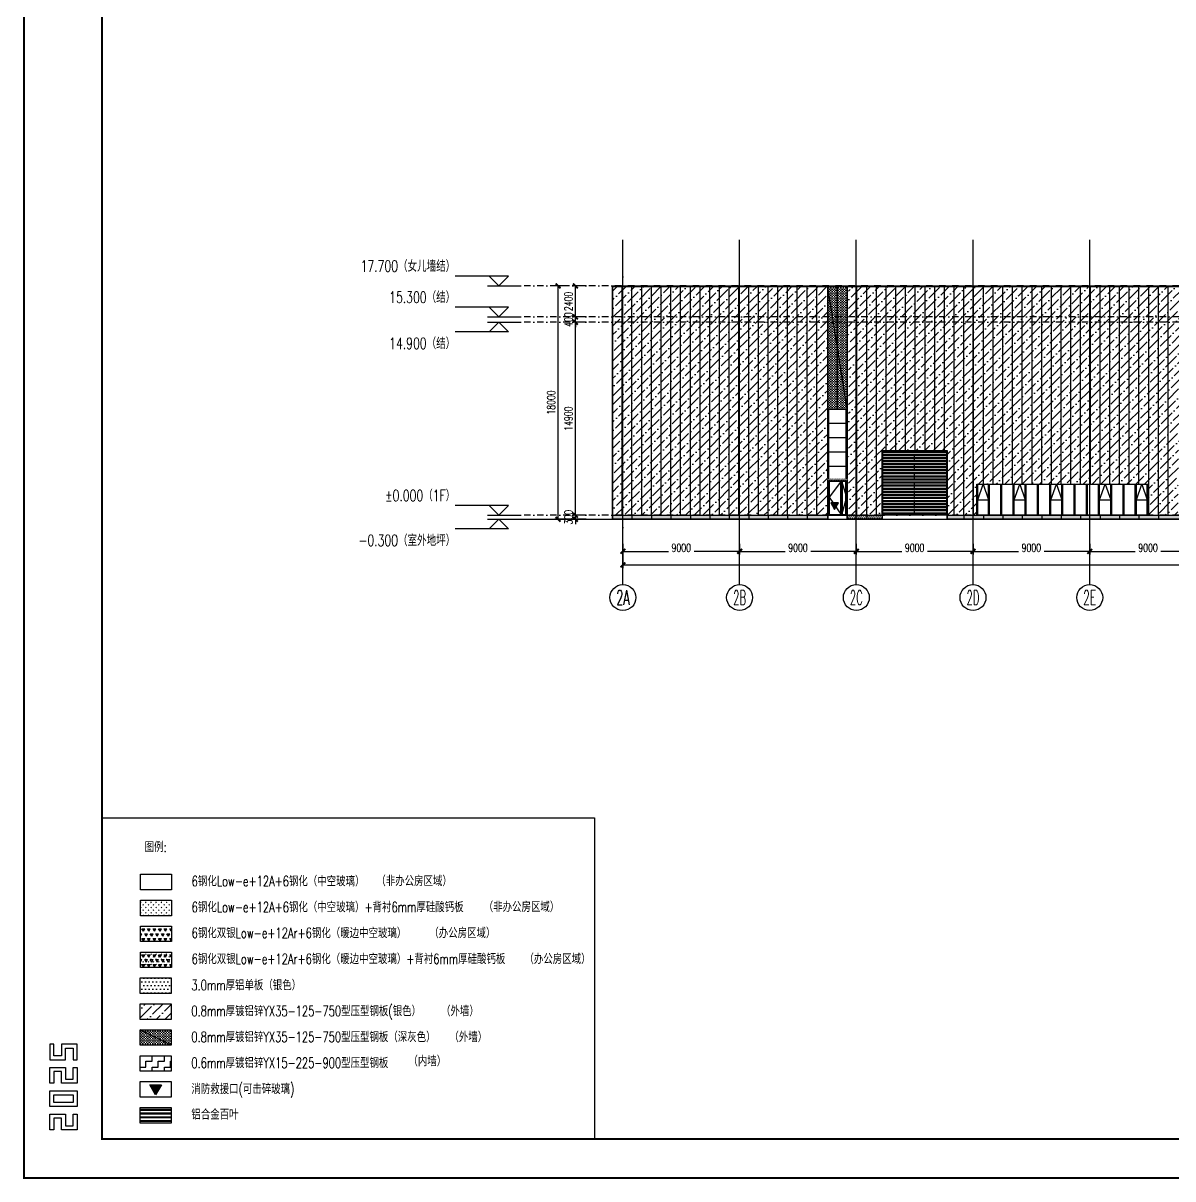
# Model space of a CAD drawing. Extents: x -2072575 to 87763, y 445513 to 805276.
# Drawn here: x -1364511 to -1275839, y 455886 to 545061 of the extents above; entities that cross this region are included whole.
import ezdxf
from ezdxf.enums import TextEntityAlignment as Align

# ---------------------------------------------------------------- set-up
doc = ezdxf.new("R2010")
doc.units = 0
doc.header["$LTSCALE"] = 1000
for name, pattern in [('__DASH', [0.35, 0.25, -0.1]), ('CENTER', [2, 1.25, -0.25, 0.25, -0.25]), ('DASHDOT', [1, 0.5, -0.25, 0, -0.25]), ('DOT', [0.25, 0, -0.25]), ('DOTE', [2.42, 2, -0.2, 0.02, -0.2])]:
    doc.linetypes.add(name, pattern=pattern)
doc.layers.get('Defpoints').update_dxf_attribs({"color": 210})
for name, color, linetype in [('!ZN1-填充-8', 8, 'Continuous'), ('!ZN1-文字-7', 7, 'Continuous'), ('!ZN1-标注-173', 173, 'Continuous'), ('!ZN3-玻璃幕墙-4', 4, 'Continuous'), ('!ZN4-辅助材料-1', 1, 'Continuous'), ('!ZN7-索引-3', 3, 'Continuous'), ('0-cxFrame', 155, 'Continuous'), ('3符号', 3, 'Continuous'), ('3铝板幕墙', 3, 'Continuous'), ('4玻璃幕墙', 4, 'Continuous'), ('A-AXIS-DOTE', 14, 'DOTE'), ('A-HATCH-2', 251, 'Continuous'), ('A-LIN-V', 9, 'Continuous'), ('A-SFCE', 30, 'Continuous'), ('A-云线', 50, 'Continuous'), ('A-门窗表显示尺寸', 160, 'Continuous'), ('AS-WALL', 40, 'Continuous'), ('DIM', 173, 'Continuous'), ('DOT', 8, 'DOT'), ('DOTE', 1, 'CENTER'), ('IE-填充-JYZS', 7, 'Continuous'), ('压型钢板', 23, 'Continuous')]:
    doc.layers.add(name, color=color, linetype=linetype)
doc.layers.add('0-cxText', color=131, linetype='Continuous', lineweight=25)
doc.layers.add('A-WALL-HATCH', color=8, linetype='Continuous', lineweight=13)
doc.styles.add('_TCH_AXIS', font='COMPLEX', dxfattribs={"bigfont": 'GBCBIG'})
doc.styles.add('A-STANDARD', font='SIMPLEX', dxfattribs={"bigfont": 'GBCBIG'})
doc.styles.add('cx_tuming', font='simhei.ttf')
doc.styles.add('cx_tuqian1', font='')
doc.styles.add('DHTEXT-1', font='romans.shx', dxfattribs={"width": 0.7, "bigfont": 'chinese.shx'})
doc.styles.add('ZNTextStyle', font='ROMANS.shx', dxfattribs={"width": 0.7, "bigfont": 'CHINESE.shx'})
doc.styles.add('卓越符号', font='ROMANS.shx', dxfattribs={"width": 0.7, "bigfont": 'CHINESE.shx'})
doc.styles.add('样式 1', font='romans.shx', dxfattribs={"width": 0.7, "bigfont": 'chinese.shx'})
doc.styles.add('黑体', font='simhei.ttf', dxfattribs={"height": 12})
doc.styles.get('cx_tuqian1').set_extended_font_data('SimSun')
doc.dimstyles.new('ZN250', dxfattribs={"dimscale": 250, "dimtxt": 2.5, "dimasz": 1.5, "dimexe": 1, "dimexo": 2, "dimgap": 0.9, "dimtad": 1, "dimdec": 0, "dimdsep": 46, "dimtxsty": 'DHTEXT-1', "dimblk": 'ARCHTICK', "dimcen": 2.5, "dimclrd": 173, "dimclre": 173, "dimclrt": 7, "dimazin": 2, "dimtfac": 1, "dimtdec": 0, "dimtix": 1, "dimtmove": 2, "dimatfit": 3, "dimfxl": 0, "dimarcsym": 0})
pattern_1 = [(45, (0, 0), (252.5697, 926.08891), [1190.625, -238.125, 0, -238.125])]

# ---------------------------------------------------------------- blocks, each defined once
blk = doc.blocks.new('消防救援口标识')
blk.add_wipeout([(0, 0), (-150, 260), (150, 260)]).dxf.layer = '!ZN1-标注-173'
at = {"layer": '!ZN1-填充-8'}
h = blk.add_hatch(color=252, dxfattribs=at)
h.dxf.hatch_style = 1
h.paths.add_polyline_path([(0, 0), (-150, 260), (150, 260)])
at = {"layer": '!ZN1-标注-173'}
blk.add_lwpolyline([(0, 0), (-150, 260), (150, 260)], close=True, dxfattribs=at)
at = {"layer": '!ZN1-文字-7', "ltscale": 1.5, "style": '样式 1', "width": 0.7}
blk.add_text('消', height=120, dxfattribs=at).set_placement((-62, 164), align=Align.MIDDLE_LEFT)
blk = doc.blocks.new('w4243')
at = {"layer": '!ZN4-辅助材料-1', "xscale": 2, "yscale": 2, "zscale": 2}
blk.add_blockref('消防救援口标识', (-1646421, 506714), dxfattribs=at)
blk = doc.blocks.new('WM1328')
at = {"layer": '4玻璃幕墙'}
for p, q in [((-1822540, 519937), (-1821040, 519937)), ((-1822540, 517237), (-1822540, 519937)), ((-1822490, 517237), (-1822490, 519887)), ((-1822490, 519887), (-1822090, 519887)), ((-1822440, 517287), (-1822440, 519837)), ((-1822440, 519837), (-1822140, 519837)), ((-1822090, 519887), (-1821090, 519887)), ((-1822040, 519837), (-1821140, 519837))]:
    blk.add_line(p, q, dxfattribs=at)
at = {"layer": 'A-WALL-HATCH'}
blk.add_blockref('w4243', (-175149, 10966), dxfattribs=at)
at = {"layer": '4玻璃幕墙'}
for p, q in [((-1821040, 519937), (-1821040, 517237)), ((-1822140, 519837), (-1822140, 517287)), ((-1822090, 517237), (-1822090, 519887)), ((-1822040, 517287), (-1822040, 519837)), ((-1821140, 519837), (-1821140, 517287)), ((-1821090, 519887), (-1821090, 517237)), ((-1821040, 517237), (-1822540, 517237)), ((-1822140, 517287), (-1822440, 517287)), ((-1821140, 517287), (-1822040, 517287))]:
    blk.add_line(p, q, dxfattribs=at)
for points in [[(-1822090, 519887), (-1822490, 518640), (-1822090, 517237)], [(-1822090, 519887), (-1821140, 518630), (-1822090, 517237)]]:
    blk.add_lwpolyline(points, dxfattribs=at)
blk = doc.blocks.new('_ArchTick')
at = {"color": 0, "linetype": 'ByBlock', "const_width": 0.4}
blk.add_lwpolyline([(-0.5, -0.5), (0.5, 0.5)], dxfattribs=at)
blk = doc.blocks.new('*D935')
at = {"layer": 'Defpoints', "color": 0, "ltscale": 2500, "transparency": 16777216}
for p in [(-5000, 17700), (-3667, 17700), (-3667, -300)]:
    blk.add_point(p, dxfattribs=at)
at = {"layer": 'DIM', "color": 173, "linetype": 'ByBlock', "lineweight": -2, "ltscale": 2500, "transparency": 16777216}
for p, q in [((-4167, 17700), (-5250, 17700)), ((-5000, -300), (-5000, 17700)), ((-4167, -300), (-5250, -300))]:
    blk.add_line(p, q, dxfattribs=at)
at = {"layer": 'DIM', "color": 173, "lineweight": -2, "ltscale": 2500, "transparency": 16777216, "xscale": 375, "yscale": 375, "zscale": 375}
for p, rotation in [((-5000, 17700), 90), ((-5000, -300), 270)]:
    blk.add_blockref('_ArchTick', p, dxfattribs=dict(at, rotation=rotation))
at = {"layer": 'DIM', "color": 7, "ltscale": 2500, "transparency": 16777216, "insert": (-5538, 8700), "char_height": 625, "attachment_point": 5, "rotation": 90, "style": 'DHTEXT-1'}
blk.add_mtext('18000', dxfattribs=at)
blk = doc.blocks.new('*D936')
at = {"layer": 'Defpoints', "color": 0, "ltscale": 2500, "transparency": 16777216}
for p in [(-3665, 0), (-2332, 0), (-2332, -300)]:
    blk.add_point(p, dxfattribs=at)
at = {"layer": 'DIM', "color": 173, "linetype": 'ByBlock', "lineweight": -2, "ltscale": 2500, "transparency": 16777216}
for p, q in [((-2832, 0), (-3915, 0)), ((-3665, 0), (-3665, 375)), ((-3665, -300), (-3665, 0)), ((-2832, -300), (-3915, -300)), ((-3665, -300), (-3665, -675))]:
    blk.add_line(p, q, dxfattribs=at)
at = {"layer": 'DIM', "color": 173, "lineweight": -2, "ltscale": 2500, "transparency": 16777216, "xscale": 375, "yscale": 375, "zscale": 375}
for p, rotation in [((-3665, 0), 270), ((-3665, -300), 90)]:
    blk.add_blockref('_ArchTick', p, dxfattribs=dict(at, rotation=rotation))
at = {"layer": 'DIM', "color": 7, "ltscale": 2500, "transparency": 16777216, "insert": (-4203, -150), "char_height": 625, "attachment_point": 5, "rotation": 90, "style": 'DHTEXT-1'}
blk.add_mtext('300', dxfattribs=at)
blk = doc.blocks.new('*D937')
at = {"layer": 'Defpoints', "color": 0, "ltscale": 2500, "transparency": 16777216}
for p in [(-3665, 14900), (-2332, 14900), (-2332, 0)]:
    blk.add_point(p, dxfattribs=at)
at = {"layer": 'DIM', "color": 173, "linetype": 'ByBlock', "lineweight": -2, "ltscale": 2500, "transparency": 16777216}
for p, q in [((-2832, 14900), (-3915, 14900)), ((-3665, 0), (-3665, 14900)), ((-2832, 0), (-3915, 0))]:
    blk.add_line(p, q, dxfattribs=at)
at = {"layer": 'DIM', "color": 173, "lineweight": -2, "ltscale": 2500, "transparency": 16777216, "xscale": 375, "yscale": 375, "zscale": 375}
for p, rotation in [((-3665, 14900), 90), ((-3665, 0), 270)]:
    blk.add_blockref('_ArchTick', p, dxfattribs=dict(at, rotation=rotation))
at = {"layer": 'DIM', "color": 7, "ltscale": 2500, "transparency": 16777216, "insert": (-4203, 7450), "char_height": 625, "attachment_point": 5, "rotation": 90, "style": 'DHTEXT-1'}
blk.add_mtext('14900', dxfattribs=at)
blk = doc.blocks.new('*D938')
at = {"layer": 'Defpoints', "color": 0, "ltscale": 2500, "transparency": 16777216}
for p in [(-3665, 15300), (-2332, 15300), (-2332, 14900)]:
    blk.add_point(p, dxfattribs=at)
at = {"layer": 'DIM', "color": 173, "linetype": 'ByBlock', "lineweight": -2, "ltscale": 2500, "transparency": 16777216}
for p, q in [((-2832, 15300), (-3915, 15300)), ((-3665, 15300), (-3665, 15675)), ((-3665, 14900), (-3665, 15300)), ((-2832, 14900), (-3915, 14900)), ((-3665, 14900), (-3665, 14525))]:
    blk.add_line(p, q, dxfattribs=at)
at = {"layer": 'DIM', "color": 173, "lineweight": -2, "ltscale": 2500, "transparency": 16777216, "xscale": 375, "yscale": 375, "zscale": 375}
for p, rotation in [((-3665, 15300), 270), ((-3665, 14900), 90)]:
    blk.add_blockref('_ArchTick', p, dxfattribs=dict(at, rotation=rotation))
at = {"layer": 'DIM', "color": 7, "ltscale": 2500, "transparency": 16777216, "insert": (-4203, 15100), "char_height": 625, "attachment_point": 5, "rotation": 90, "style": 'DHTEXT-1'}
blk.add_mtext('400', dxfattribs=at)
blk = doc.blocks.new('*D939')
at = {"layer": 'Defpoints', "color": 0, "ltscale": 2500, "transparency": 16777216}
for p in [(-3665, 17700), (-2332, 17700), (-2332, 15300)]:
    blk.add_point(p, dxfattribs=at)
at = {"layer": 'DIM', "color": 173, "linetype": 'ByBlock', "lineweight": -2, "ltscale": 2500, "transparency": 16777216}
for p, q in [((-2832, 17700), (-3915, 17700)), ((-3665, 15300), (-3665, 17700)), ((-2832, 15300), (-3915, 15300))]:
    blk.add_line(p, q, dxfattribs=at)
at = {"layer": 'DIM', "color": 173, "lineweight": -2, "ltscale": 2500, "transparency": 16777216, "xscale": 375, "yscale": 375, "zscale": 375}
for p, rotation in [((-3665, 17700), 90), ((-3665, 15300), 270)]:
    blk.add_blockref('_ArchTick', p, dxfattribs=dict(at, rotation=rotation))
at = {"layer": 'DIM', "color": 7, "ltscale": 2500, "transparency": 16777216, "insert": (-4203, 16500), "char_height": 625, "attachment_point": 5, "rotation": 90, "style": 'DHTEXT-1'}
blk.add_mtext('2400', dxfattribs=at)
blk = doc.blocks.new('*D949')
at = {"layer": 'Defpoints', "color": 0, "ltscale": 2500, "transparency": 16777216}
for p in [(0, -1697), (156300, -1697), (156300, -3824)]:
    blk.add_point(p, dxfattribs=at)
at = {"layer": 'DIM', "color": 173, "linetype": 'ByBlock', "lineweight": -2, "ltscale": 2500, "transparency": 16777216}
for p, q in [((0, -2197), (0, -4074)), ((156300, -2197), (156300, -4074)), ((0, -3824), (76819, -3824)), ((156300, -3824), (79581, -3824))]:
    blk.add_line(p, q, dxfattribs=at)
at = {"layer": 'DIM', "color": 173, "lineweight": -2, "ltscale": 2500, "transparency": 16777216, "xscale": 375, "yscale": 375, "zscale": 375, "rotation": 180}
blk.add_blockref('_ArchTick', (0, -3824), dxfattribs=at)
at = {"layer": 'DIM', "color": 173, "lineweight": -2, "ltscale": 2500, "transparency": 16777216, "xscale": 375, "yscale": 375, "zscale": 375}
blk.add_blockref('_ArchTick', (156300, -3824), dxfattribs=at)
at = {"layer": 'DIM', "color": 7, "ltscale": 2500, "transparency": 16777216, "insert": (78200, -3549), "char_height": 625, "attachment_point": 5, "style": 'DHTEXT-1'}
blk.add_mtext('156300', dxfattribs=at)
blk = doc.blocks.new('*D958')
at = {"layer": 'Defpoints', "color": 0, "ltscale": 2500, "transparency": 16777216}
for p in [(36000, -1697), (45000, -1697), (45000, -2784)]:
    blk.add_point(p, dxfattribs=at)
at = {"layer": 'DIM', "color": 173, "linetype": 'ByBlock', "lineweight": -2, "ltscale": 2500, "transparency": 16777216}
for p, q in [((36000, -2197), (36000, -3034)), ((45000, -2197), (45000, -3034)), ((36000, -2784), (39504, -2784)), ((45000, -2784), (41496, -2784))]:
    blk.add_line(p, q, dxfattribs=at)
at = {"layer": 'DIM', "color": 173, "lineweight": -2, "ltscale": 2500, "transparency": 16777216, "xscale": 375, "yscale": 375, "zscale": 375, "rotation": 180}
blk.add_blockref('_ArchTick', (36000, -2784), dxfattribs=at)
at = {"layer": 'DIM', "color": 173, "lineweight": -2, "ltscale": 2500, "transparency": 16777216, "xscale": 375, "yscale": 375, "zscale": 375}
blk.add_blockref('_ArchTick', (45000, -2784), dxfattribs=at)
at = {"layer": 'DIM', "color": 7, "ltscale": 2500, "transparency": 16777216, "insert": (40500, -2509), "char_height": 625, "attachment_point": 5, "style": 'DHTEXT-1'}
blk.add_mtext('9000', dxfattribs=at)
blk = doc.blocks.new('*D959')
at = {"layer": 'Defpoints', "color": 0, "ltscale": 2500, "transparency": 16777216}
for p in [(27000, -1697), (36000, -1697), (36000, -2784)]:
    blk.add_point(p, dxfattribs=at)
at = {"layer": 'DIM', "color": 173, "linetype": 'ByBlock', "lineweight": -2, "ltscale": 2500, "transparency": 16777216}
for p, q in [((27000, -2197), (27000, -3034)), ((36000, -2197), (36000, -3034)), ((27000, -2784), (30504, -2784)), ((36000, -2784), (32496, -2784))]:
    blk.add_line(p, q, dxfattribs=at)
at = {"layer": 'DIM', "color": 173, "lineweight": -2, "ltscale": 2500, "transparency": 16777216, "xscale": 375, "yscale": 375, "zscale": 375, "rotation": 180}
blk.add_blockref('_ArchTick', (27000, -2784), dxfattribs=at)
at = {"layer": 'DIM', "color": 173, "lineweight": -2, "ltscale": 2500, "transparency": 16777216, "xscale": 375, "yscale": 375, "zscale": 375}
blk.add_blockref('_ArchTick', (36000, -2784), dxfattribs=at)
at = {"layer": 'DIM', "color": 7, "ltscale": 2500, "transparency": 16777216, "insert": (31500, -2509), "char_height": 625, "attachment_point": 5, "style": 'DHTEXT-1'}
blk.add_mtext('9000', dxfattribs=at)
blk = doc.blocks.new('*D960')
at = {"layer": 'Defpoints', "color": 0, "ltscale": 2500, "transparency": 16777216}
for p in [(18000, -1697), (27000, -1697), (27000, -2784)]:
    blk.add_point(p, dxfattribs=at)
at = {"layer": 'DIM', "color": 173, "linetype": 'ByBlock', "lineweight": -2, "ltscale": 2500, "transparency": 16777216}
for p, q in [((18000, -2197), (18000, -3034)), ((27000, -2197), (27000, -3034)), ((18000, -2784), (21504, -2784)), ((27000, -2784), (23496, -2784))]:
    blk.add_line(p, q, dxfattribs=at)
at = {"layer": 'DIM', "color": 173, "lineweight": -2, "ltscale": 2500, "transparency": 16777216, "xscale": 375, "yscale": 375, "zscale": 375, "rotation": 180}
blk.add_blockref('_ArchTick', (18000, -2784), dxfattribs=at)
at = {"layer": 'DIM', "color": 173, "lineweight": -2, "ltscale": 2500, "transparency": 16777216, "xscale": 375, "yscale": 375, "zscale": 375}
blk.add_blockref('_ArchTick', (27000, -2784), dxfattribs=at)
at = {"layer": 'DIM', "color": 7, "ltscale": 2500, "transparency": 16777216, "insert": (22500, -2509), "char_height": 625, "attachment_point": 5, "style": 'DHTEXT-1'}
blk.add_mtext('9000', dxfattribs=at)
blk = doc.blocks.new('*D961')
at = {"layer": 'Defpoints', "color": 0, "ltscale": 2500, "transparency": 16777216}
for p in [(9000, -1697), (18000, -1697), (18000, -2784)]:
    blk.add_point(p, dxfattribs=at)
at = {"layer": 'DIM', "color": 173, "linetype": 'ByBlock', "lineweight": -2, "ltscale": 2500, "transparency": 16777216}
for p, q in [((9000, -2197), (9000, -3034)), ((18000, -2197), (18000, -3034)), ((9000, -2784), (12504, -2784)), ((18000, -2784), (14496, -2784))]:
    blk.add_line(p, q, dxfattribs=at)
at = {"layer": 'DIM', "color": 173, "lineweight": -2, "ltscale": 2500, "transparency": 16777216, "xscale": 375, "yscale": 375, "zscale": 375, "rotation": 180}
blk.add_blockref('_ArchTick', (9000, -2784), dxfattribs=at)
at = {"layer": 'DIM', "color": 173, "lineweight": -2, "ltscale": 2500, "transparency": 16777216, "xscale": 375, "yscale": 375, "zscale": 375}
blk.add_blockref('_ArchTick', (18000, -2784), dxfattribs=at)
at = {"layer": 'DIM', "color": 7, "ltscale": 2500, "transparency": 16777216, "insert": (13500, -2509), "char_height": 625, "attachment_point": 5, "style": 'DHTEXT-1'}
blk.add_mtext('9000', dxfattribs=at)
blk = doc.blocks.new('*D962')
at = {"layer": 'Defpoints', "color": 0, "ltscale": 2500, "transparency": 16777216}
for p in [(0, -1697), (9000, -1697), (9000, -2784)]:
    blk.add_point(p, dxfattribs=at)
at = {"layer": 'DIM', "color": 173, "linetype": 'ByBlock', "lineweight": -2, "ltscale": 2500, "transparency": 16777216}
for p, q in [((0, -2197), (0, -3034)), ((9000, -2197), (9000, -3034)), ((0, -2784), (3504, -2784)), ((9000, -2784), (5496, -2784))]:
    blk.add_line(p, q, dxfattribs=at)
at = {"layer": 'DIM', "color": 173, "lineweight": -2, "ltscale": 2500, "transparency": 16777216, "xscale": 375, "yscale": 375, "zscale": 375, "rotation": 180}
blk.add_blockref('_ArchTick', (0, -2784), dxfattribs=at)
at = {"layer": 'DIM', "color": 173, "lineweight": -2, "ltscale": 2500, "transparency": 16777216, "xscale": 375, "yscale": 375, "zscale": 375}
blk.add_blockref('_ArchTick', (9000, -2784), dxfattribs=at)
at = {"layer": 'DIM', "color": 7, "ltscale": 2500, "transparency": 16777216, "insert": (4500, -2509), "char_height": 625, "attachment_point": 5, "style": 'DHTEXT-1'}
blk.add_mtext('9000', dxfattribs=at)
blk = doc.blocks.new('卓越-轴号')
blk.add_circle((0, 0), 4)
at = {"color": 0, "style": '_TCH_AXIS', "width": 1.041667, "flags": 8}
blk.add_attdef('A', text='', height=4.48, dxfattribs=at).set_placement((-2, -2.24), (2, -2.24), align=Align.FIT)
blk = doc.blocks.new('JLM5050')
at = {"layer": 'A-HATCH-2'}
h = blk.add_hatch(dxfattribs=at)
h.set_pattern_fill('ANSI32', color=256, scale=50, angle=45)
h.set_pattern_definition([(180, (0, 0), (-1e-14, -238.125), []), (180, (-79.38, 79.38), (-1e-14, -238.125), [])])
h.paths.add_polyline_path([(-1643430, 522187), (-1638530, 522187), (-1638530, 517287), (-1643430, 517287)])
at = {"layer": 'A-AXIS-DOTE', "linetype": '__DASH', "ltscale": 2}
blk.add_line((-1640980, 517237), (-1640980, 522237), dxfattribs=at)
at = {"layer": 'A-LIN-V'}
blk.add_lwpolyline([(-1643480, 522237), (-1638480, 522237), (-1638480, 517237), (-1643480, 517237)], close=True, dxfattribs=at)
at = {"layer": 'A-门窗表显示尺寸'}
blk.add_lwpolyline([(-1643430, 522187), (-1638530, 522187), (-1638530, 517287), (-1643430, 517287)], close=True, dxfattribs=at)
at = {"layer": 'A-门窗表显示尺寸', "color": 3, "style": 'A-STANDARD', "width": 0.705882}
blk.add_text('JLM5050', height=59.5, dxfattribs=at).set_placement((-1643230, 517317))
blk = doc.blocks.new('*U137')
at = {"ltscale": 10}
blk.add_line((3.48, 0), (-6.85, 0), dxfattribs=at)
blk.add_lwpolyline([(3, 3), (0, 0), (-3, 3), (13.45, 3)])
at = {"color": 0, "style": '卓越符号', "width": 0.7, "flags": 8}
blk.add_attdef('±0.000', text='', height=3.5, dxfattribs=at).set_placement((13.45, 4.35), align=Align.RIGHT)
blk = doc.blocks.new('*U138')
at = {"ltscale": 10}
blk.add_line((3.48, 0), (-6.85, 0), dxfattribs=at)
blk.add_lwpolyline([(3, -3), (0, 0), (-3, -3), (13.45, -3)])
at = {"color": 0, "style": '卓越符号', "width": 0.7, "flags": 8}
blk.add_attdef('±0.000', text='', height=3.5, dxfattribs=at).set_placement((13.45, -7.85), align=Align.RIGHT)
blk = doc.blocks.new('*U101')
at = {"layer": '!ZN3-玻璃幕墙-4', "color": 7, "ltscale": 10}
blk.add_lwpolyline([(0, 0), (411, 1200), (823, 0)], dxfattribs=at)
blk = doc.blocks.new('*U102')
at = {"layer": '!ZN3-玻璃幕墙-4', "color": 7, "ltscale": 10}
blk.add_lwpolyline([(0, 0), (431, 1200), (863, 0)], dxfattribs=at)
blk = doc.blocks.new('*U103')
at = {"layer": '!ZN3-玻璃幕墙-4', "color": 7, "ltscale": 10}
blk.add_lwpolyline([(0, 0), (411, 1200), (823, 0)], dxfattribs=at)
blk = doc.blocks.new('20250827144832')
at = {"layer": '!ZN1-填充-8', "ltscale": 0.5}
h = blk.add_hatch(dxfattribs=at)
h.set_pattern_fill('石膏板', color=8, scale=80)
h.set_pattern_definition([(45, (2155735.37, -475199.8), (-200.000005, 200.000005), [64, -218.84272]), (135, (2156180.63, -475199.8), (-200.000005, -200.000005), [64, -218.84272])])
h.paths.add_polyline_path([(2969, 14430), (5369, 14430), (5369, 13230), (2969, 13230)])
at = {"layer": '!ZN1-填充-8'}
h = blk.add_hatch(dxfattribs=at)
h.set_pattern_fill('TRIANG', color=256, scale=150)
h.set_pattern_definition([(60, (-176092.73, -89236.06), (-214.3124, 371.2001), [214.3125, -214.3125]), (120, (-176092.73, -89236.06), (-428.6249, 4e-05), [214.3125, -214.3125]), (0, (-176199.9, -89050.46), (214.3125, 371.20005), [214.3125, -214.3125])])
h.paths.add_polyline_path([(2969, 12430), (5369, 12430), (5369, 11230), (2969, 11230)])
h = blk.add_hatch(dxfattribs=at)
h.set_pattern_fill('TRIANG', color=256, scale=150)
h.set_pattern_definition([(60, (-176092.73, -91235.8), (-214.3124, 371.2001), [214.3125, -214.3125]), (120, (-176092.73, -91235.8), (-428.6249, 4e-05), [214.3125, -214.3125]), (0, (-176199.9, -91050.2), (214.3125, 371.20005), [214.3125, -214.3125])])
h.paths.add_polyline_path([(2969, 10431), (5369, 10431), (5369, 9231), (2969, 9231)])
at = {"layer": '!ZN1-填充-8', "ltscale": 0.5}
h = blk.add_hatch(dxfattribs=at)
h.set_pattern_fill('石膏板', color=8, scale=80)
h.set_pattern_definition([(45, (2155735.37, -479199.3), (-200.000005, 200.000005), [64, -218.84272]), (135, (2156180.63, -479199.3), (-200.000005, -200.000005), [64, -218.84272])])
h.paths.add_polyline_path([(2969, 10431), (5369, 10431), (5369, 9231), (2969, 9231)])
at = {"layer": '!ZN1-填充-8'}
h = blk.add_hatch(dxfattribs=at)
h.set_pattern_fill('DOTS', color=141, scale=4571.428569, style=0)
h.set_pattern_definition([(0, (-678643.22, -125199.34), (142.85714, 285.71429), [0, -285.71429])])
h.paths.add_polyline_path([(2944, 8431), (5344, 8431), (5344, 7231), (2944, 7231)])
h = blk.add_hatch(dxfattribs=at)
h.set_pattern_fill('ANSI36', color=256, scale=300, style=0)
h.set_pattern_definition([(45, (-176117.03, -79237.33), (252.5697, 926.0889), [1190.625, -238.125, 0, -238.125])])
h.paths.add_polyline_path([(2944, 6431), (5344, 6431), (5344, 5231), (2944, 5231)])
h = blk.add_hatch(dxfattribs=at)
h.set_pattern_fill('ZIGZAG', color=256, scale=300, style=0)
h.set_pattern_definition([(0, (-173470.1, -101288.86), (476.25, 476.25), [476.25, -476.25]), (90, (-172993.84, -101288.86), (-476.25, 476.25), [476.25, -476.25])])
h.paths.add_polyline_path([(2944, 2431), (5344, 2431), (5344, 1231), (2944, 1231)])
at = {"layer": '!ZN1-填充-8', "ltscale": 3000}
h = blk.add_hatch(dxfattribs=at)
h.set_pattern_fill('PLAST', color=141, scale=90)
h.set_pattern_definition([(0, (-197730.4, -1729.2), (0, 285.75), []), (0, (-197730.4, -1693.48), (0, 285.75), []), (0, (-197730.4, -1657.76), (0, 285.75), [])])
h.paths.add_polyline_path([(2944, -1568), (5344, -1568), (5344, -2768), (2944, -2768)])
at = {"layer": 'IE-填充-JYZS', "ltscale": 10}
h = blk.add_hatch(dxfattribs=at)
h.set_pattern_fill('DASH', color=253, scale=100)
h.set_pattern_definition([(0, (2944.36, 3231.23), (95.25, 95.25), [95.25, -95.25])])
h.paths.add_polyline_path([(2944, 4431), (5344, 4431), (5344, 3231), (2944, 3231)])
at = {"ltscale": 1000}
blk.add_lwpolyline([(0, 20777), (37993, 20777), (37980, -3999), (-12, -3999)], close=True, dxfattribs=at)
at = {"ltscale": 1.5}
for points in [[(2969, 16430), (5369, 16430), (5369, 15230), (2969, 15230)], [(2969, 14430), (5369, 14430), (5369, 13230), (2969, 13230)], [(2969, 12430), (5369, 12430), (5369, 11230), (2969, 11230)], [(2969, 10431), (5369, 10431), (5369, 9231), (2969, 9231)], [(2944, 8431), (5344, 8431), (5344, 7231), (2944, 7231)], [(2944, 6431), (5344, 6431), (5344, 5231), (2944, 5231)], [(2944, 4431), (5344, 4431), (5344, 3231), (2944, 3231)], [(2944, 2431), (5344, 2431), (5344, 1231), (2944, 1231)], [(2944, 431), (5344, 431), (5344, -769), (2944, -769)], [(2944, -1568), (5344, -1568), (5344, -2768), (2944, -2768)]]:
    blk.add_lwpolyline(points, close=True, dxfattribs=at)
at = {"layer": 'A-SFCE'}
blk.add_line((5344, 3231), (2944, 4431), dxfattribs=at)
at = {"layer": '!ZN1-文字-7', "ltscale": 1.5, "style": '样式 1', "width": 0.7}
blk.add_text('图例:', height=800, dxfattribs=at).set_placement((4991, 17898), align=Align.BOTTOM_RIGHT)
at = {"layer": '!ZN1-文字-7', "ltscale": 1.5, "style": 'ZNTextStyle', "width": 0.7}
for s, p in [('6钢化Low-e+12A+6钢化（中空玻璃）', (6924, 15899)), ('6钢化Low-e+12A+6钢化（中空玻璃）+背衬6mm厚硅酸钙板', (6924, 13900)), ('6钢化双银Low-e+12Ar+6钢化（暖边中空玻璃）', (6924, 11900)), ('6钢化双银Low-e+12Ar+6钢化（暖边中空玻璃）+背衬6mm厚硅酸钙板', (6924, 9900)), ('3.0mm厚铝单板（银色）', (6900, 7879)), ('0.8mm厚镀铝锌YX35-125-750型压型钢板(银色） ', (6900, 5879)), ('0.8mm厚镀铝锌YX35-125-750型压型钢板（深灰色） ', (6900, 3879)), ('0.6mm厚镀铝锌YX15-225-900型压型钢板', (6900, 1879)), ('消防救援口(可击碎玻璃)', (6900, -135)), ('铝合金百叶', (6900, -2099))]:
    blk.add_text(s, height=800, dxfattribs=at).set_placement(p, align=Align.MIDDLE_LEFT)
at = {"layer": '!ZN1-文字-7', "color": 1, "ltscale": 1.5, "style": 'ZNTextStyle', "width": 0.7}
for s, p in [('（非办公房区域）', (21167, 15915)), ('（非办公房区域）', (29450, 13915)), ('（办公房区域）', (25252, 11900)), ('（办公房区域）', (32588, 9900)), ('（外墙）', (26159, 5879)), ('（外墙）', (26804, 3879)), ('（内墙）', (23642, 2019))]:
    blk.add_text(s, height=800, dxfattribs=at).set_placement(p, align=Align.MIDDLE_LEFT)
at = {"layer": '!ZN4-辅助材料-1', "xscale": 3, "yscale": 3, "zscale": 3}
blk.add_blockref('消防救援口标识', (4144, -588), dxfattribs=at)
blk = doc.blocks.new('TK22.A1 L(Dragon)')
at = {"layer": '0-cxFrame', "color": 7, "const_width": 0.5}
blk.add_lwpolyline([(0, 0), (-841, 0), (-841, 594), (0, 594)], close=True, dxfattribs=at)
at = {"layer": '0-cxFrame', "const_width": 0.5}
blk.add_lwpolyline([(-80, 10), (-821, 10), (-821, 584), (-80, 584)], close=True, dxfattribs=at)
at = {"layer": 'Defpoints', "color": 2}
for points in [[(-833.37, 34.37), (-834.37, 34.37), (-834.37, 30.37), (-830.37, 30.37), (-830.37, 33.37), (-828.37, 33.37), (-828.37, 30.37), (-827.37, 30.37), (-827.37, 34.37), (-831.37, 34.37), (-831.37, 31.37), (-833.37, 31.37), (-833.37, 34.37)], [(-833.37, 24.37), (-834.37, 24.37), (-834.37, 28.37), (-830.37, 28.37), (-830.37, 25.37), (-828.37, 25.37), (-828.37, 28.37), (-827.37, 28.37), (-827.37, 24.37), (-831.37, 24.37), (-831.37, 27.37), (-833.37, 27.37), (-833.37, 24.37)], [(-833.37, 12.37), (-834.37, 12.37), (-834.37, 16.37), (-830.37, 16.37), (-830.37, 13.37), (-828.37, 13.37), (-828.37, 16.37), (-827.37, 16.37), (-827.37, 12.37), (-831.37, 12.37), (-831.37, 15.37), (-833.37, 15.37), (-833.37, 12.37)]]:
    blk.add_lwpolyline(points, dxfattribs=at)
for points in [[(-834.37, 18.37), (-834.37, 22.37), (-827.37, 22.37), (-827.37, 18.37)], [(-833.37, 19.37), (-833.37, 21.37), (-828.37, 21.37), (-828.37, 19.37)]]:
    blk.add_lwpolyline(points, close=True, dxfattribs=at)
at = {"style": '黑体', "flags": 4}
blk.add_attdef('图幅', text='', height=3.3, dxfattribs=at).set_placement((-40, 3), align=Align.RIGHT)
at = {"layer": '0-cxText', "flags": 4}
for tag, height, style, p in [('建设单位', 3.5, 'cx_tuming', (-45, 240)), ('项目名称', 3.5, 'cx_tuming', (-45, 210)), ('子项名称', 3.5, 'cx_tuming', (-45, 180)), ('工程编号', 3.3, 'cx_tuqian1', (-35, 165)), ('图名1', 3.5, 'cx_tuming', (-45, 87)), ('图名2', 3.5, 'cx_tuming', (-45, 79)), ('图名3', 3.5, 'cx_tuming', (-45, 71)), ('出图日期', 3.3, 'cx_tuqian1', (-39, 60)), ('专业', 3.3, 'cx_tuqian1', (-55, 52)), ('图号', 3.3, 'cx_tuqian1', (-55, 44)), ('版次', 3.3, 'cx_tuqian1', (-20, 44))]:
    blk.add_attdef(tag, text='', height=height, dxfattribs=dict(at, style=style)).set_placement(p, align=Align.MIDDLE)
at = {"layer": 'Defpoints', "color": 6, "flags": 4}
for tag, height, style, p in [('tufu', 3.3, '黑体', (-12, 12)), ('dwfname', 4, 'cx_tuqian1', (-80, 3))]:
    blk.add_attdef(tag, text='', height=height, dxfattribs=dict(at, style=style)).set_placement(p, align=Align.RIGHT)
blk = doc.blocks.new('20250924150415')
at = {"ltscale": 10}
blk.add_wipeout([(0, 0), (0, 120), (1500, 120), (1500, 0)], dxfattribs=at).dxf.layer = '3铝板幕墙'
at = {"layer": '!ZN1-填充-8'}
h = blk.add_hatch(dxfattribs=at)
h.set_pattern_fill('DOTS', color=141, scale=20, style=0)
h.set_pattern_definition([(0, (1780047.875, -510492.864), (15.875, 31.75), [0, -31.75])])
h.paths.add_polyline_path([(0, 120), (1500, 120), (1500, 0), (0, 0)])
blk = doc.blocks.new('20250821140118')
at = {"layer": 'A-AXIS-DOTE', "ltscale": 2}
blk.add_line((0, -5350), (0, 21247.6), dxfattribs=at)
at = {"layer": 'DOT', "linetype": 'DASHDOT'}
for p, q in [((163899.6, 17700), (-7859.1, 17700)), ((163899.6, 15300), (-7859.1, 15300)), ((163899.6, 14900), (-7859.1, 14900)), ((163899.6, 0), (-7859.1, 0))]:
    blk.add_line(p, q, dxfattribs=at)
at = {"layer": 'DOTE', "ltscale": 250}
for p, q in [((0, -5350), (0, 21247.6)), ((9000, -5350), (9000, 21247.6)), ((18000, -5350), (18000, 21247.6)), ((27000, -5350), (27000, 21247.6)), ((36000, -5350), (36000, 21247.6))]:
    blk.add_line(p, q, dxfattribs=at)
at = {"layer": '3符号', "color": 7}
ref = blk.add_blockref('*U137', (-9571.5, 17700), dxfattribs=dict(at, xscale=-250, yscale=250, zscale=250))
ref.add_attrib('±0.000', '17.700（女儿墙结）', dxfattribs={"layer": '0', "color": 0, "height": 875, "style": '卓越符号', "width": 0.7}).set_placement((-12934, 18787.5), align=Align.RIGHT)
ref = blk.add_blockref('*U137', (-9571.5, 15300), dxfattribs=dict(at, xscale=-250, yscale=250, zscale=250))
ref.add_attrib('±0.000', '15.300（结）', dxfattribs={"layer": '0', "color": 0, "height": 875, "style": '卓越符号', "width": 0.7}).set_placement((-12934, 16387.5), align=Align.RIGHT)
ref = blk.add_blockref('*U138', (-9571.5, 14900), dxfattribs=dict(at, xscale=-250, yscale=250, zscale=250))
ref.add_attrib('±0.000', '14.900（结）', dxfattribs={"layer": '0', "color": 0, "height": 875, "style": '卓越符号', "width": 0.7}).set_placement((-12934, 12827), align=Align.RIGHT)
ref = blk.add_blockref('*U137', (-9571.5, 0), dxfattribs=dict(at, xscale=-250, yscale=250, zscale=250))
ref.add_attrib('±0.000', '±0.000（1F）', dxfattribs={"layer": '0', "color": 0, "height": 875, "style": '卓越符号', "width": 0.7}).set_placement((-12934, 1087.5), align=Align.RIGHT)
ref = blk.add_blockref('*U138', (-9571.5, -300), dxfattribs=dict(at, xscale=-250, yscale=250, zscale=250))
ref.add_attrib('±0.000', '-0.300（室外地坪）', dxfattribs={"layer": '0', "color": 0, "height": 875, "style": '卓越符号', "width": 0.7}).set_placement((-12934, -2373), align=Align.RIGHT)
ref = blk.add_blockref('卓越-轴号', (1.1, -6350), dxfattribs=dict(at, xscale=250, yscale=250, zscale=250))
ref.add_attrib('A', '2A', dxfattribs={"layer": '0', "color": 0, "height": 1120, "style": '_TCH_AXIS', "width": 0.493421}).set_placement((-498.9, -6910), (501.1, -6910), align=Align.FIT)
ref = blk.add_blockref('卓越-轴号', (9001.1, -6350), dxfattribs=dict(at, xscale=250, yscale=250, zscale=250))
ref.add_attrib('A', '2B', dxfattribs={"layer": '0', "color": 0, "height": 1120, "style": '_TCH_AXIS', "width": 0.506757}).set_placement((8501.1, -6910), (9501.1, -6910), align=Align.FIT)
ref = blk.add_blockref('卓越-轴号', (18001.1, -6350), dxfattribs=dict(at, xscale=250, yscale=250, zscale=250))
ref.add_attrib('A', '2C', dxfattribs={"layer": '0', "color": 0, "height": 1120, "style": '_TCH_AXIS', "width": 0.535714}).set_placement((17501.1, -6910), (18501.1, -6910), align=Align.FIT)
ref = blk.add_blockref('卓越-轴号', (27001.1, -6350), dxfattribs=dict(at, xscale=250, yscale=250, zscale=250))
ref.add_attrib('A', '2D', dxfattribs={"layer": '0', "color": 0, "height": 1120, "style": '_TCH_AXIS', "width": 0.506757}).set_placement((26501.1, -6910), (27501.1, -6910), align=Align.FIT)
ref = blk.add_blockref('卓越-轴号', (36001.1, -6350), dxfattribs=dict(at, xscale=250, yscale=250, zscale=250))
ref.add_attrib('A', '2E', dxfattribs={"layer": '0', "color": 0, "height": 1120, "style": '_TCH_AXIS', "width": 0.520833}).set_placement((35501.1, -6910), (36501.1, -6910), align=Align.FIT)
at = {"layer": 'A-LIN-V'}
blk.add_blockref('JLM5050', (1663480.2, -517237.5), dxfattribs=at)
at = {"layer": 'DIM', "ltscale": 2500}
for p1, p2, picture, middle in [((-3666.9, -300), (-3666.9, 17700), '*D935', (-5537.7, 8700)), ((-2331.9, 15300), (-2331.9, 17700), '*D939', (-4202.7, 16500)), ((-2331.9, 14900), (-2331.9, 15300), '*D938', (-4202.7, 15100)), ((-2331.9, 0), (-2331.9, 14900), '*D937', (-4202.7, 7450)), ((-2331.9, -300), (-2331.9, 0), '*D936', (-4202.7, -150))]:
    dim = blk.add_aligned_dim(p1=p1, p2=p2, distance=1333.3, dimstyle='ZN250', dxfattribs=at)
    dim.commit()
    dim.dimension.update_dxf_attribs({"geometry": picture, "text_midpoint": middle})
for base, p1, p2, angle, picture, middle in [((156300, -3824.1), (0, -1697.5), (156300, -1697.5), 360, '*D949', (78200, -3549.1)), ((9000, -2784.1), (0, -1697.5), (9000, -1697.5), 0, '*D962', (4500, -2509.1)), ((18000, -2784.1), (9000, -1697.5), (18000, -1697.5), 0, '*D961', (13500, -2509.1)), ((27000, -2784.1), (18000, -1697.5), (27000, -1697.5), 0, '*D960', (22500, -2509.1)), ((36000, -2784.1), (27000, -1697.5), (36000, -1697.5), 0, '*D959', (31500, -2509.1)), ((45000, -2784.1), (36000, -1697.5), (45000, -1697.5), 0, '*D958', (40500, -2509.1))]:
    dim = blk.add_linear_dim(base=base, p1=p1, p2=p2, angle=angle, dimstyle='ZN250', dxfattribs=at)
    dim.commit()
    dim.dimension.update_dxf_attribs({"geometry": picture, "text_midpoint": middle, "dimtype": 129})

msp = doc.modelspace()

# ---------------------------------------------------------------- hatches: boundary and pattern name
at = {"layer": '!ZN1-填充-8'}
h = msp.add_hatch(dxfattribs=at)
h.set_pattern_fill('ANSI36', color=256, scale=300, style=0)
h.set_pattern_definition(pattern_1)
h.paths.add_polyline_path([(-1302453.5, 507087.5), (-1319053.5, 507087.5), (-1319053.5, 524737.5), (-1302453.5, 524737.5)])
h = msp.add_hatch(dxfattribs=at)
h.set_pattern_fill('ANSI36', color=256, scale=300, style=0)
h.set_pattern_definition(pattern_1)
h.paths.add_polyline_path([(-1275253.5, 524737.5), (-1300853.5, 524737.5), (-1300853.5, 507087.5), (-1298253.4, 507087.5), (-1298253.4, 512087.5), (-1293253.4, 512087.5), (-1293253.5, 507087.5), (-1292953.4, 507087.5), (-1290953.6, 507087.5), (-1290953.5, 509487.5), (-1277753.5, 509487.5), (-1277753.5, 507087.5), (-1290953.5, 507087.5), (-1275453.5, 507087.5)])
h = msp.add_hatch(dxfattribs=at)
h.set_pattern_fill('DOTS', color=141, scale=100, style=0)
h.paths.add_polyline_path([(-1319053.5, 507099.3), (-1302453.5, 507099.3), (-1302453.5, 506787.5), (-1319053.5, 506787.5)])
h = msp.add_hatch(dxfattribs=at)
h.set_pattern_fill('DOTS', color=141, scale=100, style=0)
h.paths.add_polyline_path([(-1300953.5, 507099.3), (-1298253.5, 507099.3), (-1298253.5, 506787.5), (-1300953.5, 506787.5)])
h = msp.add_hatch(dxfattribs=at)
h.set_pattern_fill('DOTS', color=141, scale=100, style=0)
h.paths.add_polyline_path([(-1293253.5, 507099.3), (-1248453.5, 507099.3), (-1248453.5, 506787.5), (-1293253.5, 506787.5)])
at = {"layer": 'IE-填充-JYZS', "ltscale": 10}
h = msp.add_hatch(dxfattribs=at)
h.set_pattern_fill('DOTS', color=141, scale=10)
h.set_pattern_definition([(0, (-1319053.528, 524737.465), (7.9375, 15.875), [0, -15.875])])
h.paths.add_polyline_path([(-1319053.5, 524787.5), (-1161048.9, 524787.5), (-1161048.9, 524737.5), (-1319053.5, 524737.5)])
h = msp.add_hatch(dxfattribs=at)
h.set_pattern_fill('DASH', color=253, scale=100)
h.set_pattern_definition([(0, (0, 0), (95.25, 95.25), [95.25, -95.25])])
h.paths.add_polyline_path([(-1302453.5, 515287.5), (-1300953.5, 515287.5), (-1300953.5, 524737.5), (-1302453.5, 524737.5)])

# ---------------------------------------------------------------- linework, layer by layer
at = {"layer": '3铝板幕墙', "ltscale": 2000}
for p, q in [((-1317553.5, 524787.5, 0), (-1317553.5, 524737.5)), ((-1316053.5, 524787.5, 0), (-1316053.5, 524737.5)), ((-1314553.5, 524787.5, 0), (-1314553.5, 524737.5)), ((-1313053.5, 524787.5, 0), (-1313053.5, 524737.5)), ((-1311553.5, 524787.5, 0), (-1311553.5, 524737.5)), ((-1310053.5, 524787.5, 0), (-1310053.5, 524737.5)), ((-1308553.5, 524787.5, 0), (-1308553.5, 524737.5)), ((-1307053.5, 524787.5, 0), (-1307053.5, 524737.5)), ((-1305553.5, 524787.5, 0), (-1305553.5, 524737.5)), ((-1304053.5, 524787.5, 0), (-1304053.5, 524737.5)), ((-1302453.5, 524787.5, 0), (-1302453.5, 524737.5)), ((-1300953.5, 524787.5, 0), (-1300953.5, 524737.5)), ((-1299453.5, 524787.5, 0), (-1299453.5, 524737.5)), ((-1297953.5, 524787.5, 0), (-1297953.5, 524737.5)), ((-1296453.5, 524787.5, 0), (-1296453.5, 524737.5)), ((-1294953.5, 524787.5, 0), (-1294953.5, 524737.5)), ((-1293453.5, 524787.5, 0), (-1293453.5, 524737.5)), ((-1291953.5, 524787.5, 0), (-1291953.5, 524737.5)), ((-1290453.5, 524787.5, 0), (-1290453.5, 524737.5)), ((-1288953.5, 524787.5, 0), (-1288953.5, 524737.5)), ((-1287453.5, 524787.5, 0), (-1287453.5, 524737.5)), ((-1285953.5, 524787.5, 0), (-1285953.5, 524737.5)), ((-1284453.5, 524787.5, 0), (-1284453.5, 524737.5)), ((-1282953.5, 524787.5, 0), (-1282953.5, 524737.5)), ((-1281453.5, 524787.5, 0), (-1281453.5, 524737.5)), ((-1279953.5, 524787.5, 0), (-1279953.5, 524737.5)), ((-1278453.5, 524787.5, 0), (-1278453.5, 524737.5)), ((-1276953.5, 524787.5, 0), (-1276953.5, 524737.5)), ((-1317553.5, 507099.3, 0), (-1317553.5, 506787.5)), ((-1316053.5, 507099.3, 0), (-1316053.5, 506787.5)), ((-1314553.5, 507099.3, 0), (-1314553.5, 506787.5)), ((-1313053.5, 507099.3, 0), (-1313053.5, 506787.5)), ((-1311553.5, 507099.3, 0), (-1311553.5, 506787.5)), ((-1310053.5, 507099.3, 0), (-1310053.5, 506787.5)), ((-1308553.5, 507099.3, 0), (-1308553.5, 506787.5)), ((-1307053.5, 507099.3, 0), (-1307053.5, 506787.5)), ((-1305553.5, 507099.3, 0), (-1305553.5, 506787.5)), ((-1304053.5, 507099.3, 0), (-1304053.5, 506787.5)), ((-1299453.5, 507099.3, 0), (-1299453.5, 506787.5)), ((-1298253.5, 507099.3, 0), (-1298253.5, 506787.5)), ((-1291953.5, 507099.3, 0), (-1291953.5, 506787.5)), ((-1290453.5, 507099.3, 0), (-1290453.5, 506787.5)), ((-1288953.5, 507099.3, 0), (-1288953.5, 506787.5)), ((-1287453.5, 507099.3, 0), (-1287453.5, 506787.5)), ((-1285953.5, 507099.3, 0), (-1285953.5, 506787.5)), ((-1284453.5, 507099.3, 0), (-1284453.5, 506787.5)), ((-1282953.5, 507099.3, 0), (-1282953.5, 506787.5)), ((-1281453.5, 507099.3, 0), (-1281453.5, 506787.5)), ((-1279953.5, 507099.3, 0), (-1279953.5, 506787.5)), ((-1278453.5, 507099.3, 0), (-1278453.5, 506787.5)), ((-1276953.5, 507099.3, 0), (-1276953.5, 506787.5))]:
    msp.add_line(p, q, dxfattribs=at)
for points in [[(-1319053.5, 524787.5), (-1161048.9, 524787.5), (-1161048.9, 524737.5), (-1319053.5, 524737.5)], [(-1293253.5, 507099.3), (-1248453.5, 507099.3), (-1248453.5, 506787.5), (-1293253.5, 506787.5)]]:
    msp.add_lwpolyline(points, close=True, dxfattribs=at)
at = {"layer": '4玻璃幕墙', "ltscale": 1.5}
for p, q in [((-1302453.5, 515287.5), (-1300953.5, 515287.5)), ((-1302373.5, 514187.5), (-1301033.5, 514187.5)), ((-1302373.5, 513087.5), (-1301033.5, 513087.5)), ((-1302373.5, 511987.5), (-1301033.5, 511987.5)), ((-1302373.5, 510887.5), (-1301033.5, 510887.5)), ((-1290953.5, 507099.3, 0), (-1290953.5, 509487.5)), ((-1290953.5, 509487.5), (-1277753.5, 509487.5)), ((-1290873.5, 507099.3, 0), (-1290873.5, 509487.5)), ((-1290050.7, 507099.3, 0), (-1290050.7, 509487.5)), ((-1289970.7, 507099.3, 0), (-1289970.7, 509487.5)), ((-1289107.8, 507099.3, 0), (-1289107.8, 509487.5)), ((-1289027.8, 507099.3, 0), (-1289027.8, 509487.5)), ((-1288165, 507099.3, 0), (-1288165, 509487.5)), ((-1288085, 507099.3, 0), (-1288085, 509487.5)), ((-1287222.1, 507099.3, 0), (-1287222.1, 509487.5)), ((-1287142.1, 507099.3, 0), (-1287142.1, 509487.5)), ((-1286279.2, 507099.3, 0), (-1286279.2, 509487.5)), ((-1286199.2, 507099.3, 0), (-1286199.2, 509487.5)), ((-1285336.4, 507099.3, 0), (-1285336.4, 509487.5)), ((-1285256.4, 507099.3, 0), (-1285256.4, 509487.5)), ((-1284393.5, 507099.3, 0), (-1284393.5, 509487.5)), ((-1284313.5, 507099.3, 0), (-1284313.5, 509487.5)), ((-1283450.7, 507099.3, 0), (-1283450.7, 509487.5)), ((-1283370.7, 507099.3, 0), (-1283370.7, 509487.5)), ((-1282507.8, 507099.3, 0), (-1282507.8, 509487.5)), ((-1282427.8, 507099.3, 0), (-1282427.8, 509487.5)), ((-1281565, 507099.3, 0), (-1281565, 509487.5)), ((-1281485, 507099.3, 0), (-1281485, 509487.5)), ((-1280622.1, 507099.3, 0), (-1280622.1, 509487.5)), ((-1280542.1, 507099.3, 0), (-1280542.1, 509487.5)), ((-1279679.2, 507099.3, 0), (-1279679.2, 509487.5)), ((-1279599.2, 507099.3, 0), (-1279599.2, 509487.5)), ((-1278736.4, 507099.3, 0), (-1278736.4, 509487.5)), ((-1278656.4, 507099.3, 0), (-1278656.4, 509487.5)), ((-1277833.5, 507099.3, 0), (-1277833.5, 509487.5)), ((-1277753.5, 509487.5), (-1277753.5, 507099.3, 0)), ((-1290873.5, 508287.5), (-1290050.7, 508287.5)), ((-1288085, 508287.5), (-1287222.1, 508287.5)), ((-1285256.4, 508287.5), (-1284393.5, 508287.5)), ((-1281485, 508287.5), (-1280622.1, 508287.5)), ((-1278656.4, 508287.5), (-1277833.5, 508287.5)), ((-1277753.5, 507099.3, 0), (-1290953.5, 507099.3, 0))]:
    msp.add_line(p, q, dxfattribs=at)
at = {"layer": 'A-LIN-V'}
for p, q in [((-1319053.5, 524787.5), (-1161053.5, 524787.5)), ((-1319053.5, 524737.5), (-1319053.5, 506787.5)), ((-1319053.5, 524737.5), (-1161053.5, 524737.5)), ((-1302453.5, 524737.5), (-1302453.5, 506787.5)), ((-1300953.5, 524737.5), (-1300953.5, 506787.5)), ((-1298253.5, 507087.5), (-1298253.5, 506787.5)), ((-1293253.5, 507087.5), (-1293253.5, 506787.5))]:
    msp.add_line(p, q, dxfattribs=at)
at = {"layer": 'AS-WALL'}
msp.add_line((-1326112.7, 506787.5), (-1154087.7, 506787.5), dxfattribs=at)
msp.add_lwpolyline([(-1300953.5, 515287.5), (-1300953.5, 515287.5), (-1302453.5, 524737.5)], dxfattribs=at)
at = {"layer": '压型钢板', "ltscale": 10}
for p, q in [((-1319053.5, 507087.5), (-1319053.5, 524737.5)), ((-1318303.5, 507087.5), (-1318303.5, 524737.5)), ((-1317553.5, 507087.5), (-1317553.5, 524737.5)), ((-1316803.5, 507087.5), (-1316803.5, 524737.5)), ((-1316053.5, 507087.5), (-1316053.5, 524737.5)), ((-1315303.5, 507087.5), (-1315303.5, 524737.5)), ((-1314553.5, 507087.5), (-1314553.5, 524737.5)), ((-1313803.5, 507087.5), (-1313803.5, 524737.5)), ((-1313053.5, 507087.5), (-1313053.5, 524737.5)), ((-1312303.5, 507087.5), (-1312303.5, 524737.5)), ((-1311553.5, 507087.5), (-1311553.5, 524737.5)), ((-1310803.5, 507087.5), (-1310803.5, 524737.5)), ((-1310053.5, 507087.5), (-1310053.5, 524737.5)), ((-1309303.5, 507087.5), (-1309303.5, 524737.5)), ((-1308553.5, 507087.5), (-1308553.5, 524737.5)), ((-1307803.5, 507087.5), (-1307803.5, 524737.5)), ((-1307053.5, 507087.5), (-1307053.5, 524737.5)), ((-1306303.5, 507087.5), (-1306303.5, 524737.5)), ((-1305553.5, 507087.5), (-1305553.5, 524737.5)), ((-1304803.5, 507087.5), (-1304803.5, 524737.5)), ((-1304053.5, 507087.5), (-1304053.5, 524737.5)), ((-1303303.5, 507087.5), (-1303303.5, 524737.5)), ((-1301703.5, 515287.5), (-1301703.5, 524737.5)), ((-1300203.5, 507087.5), (-1300203.5, 524737.5)), ((-1299453.5, 507087.5), (-1299453.5, 524737.5)), ((-1298703.5, 507087.5), (-1298703.5, 524737.5)), ((-1297953.5, 512087.5), (-1297953.5, 524737.5)), ((-1297203.5, 512087.5), (-1297203.5, 524737.5)), ((-1296453.5, 512087.5), (-1296453.5, 524737.5)), ((-1295703.5, 512087.5), (-1295703.5, 524737.5)), ((-1294953.5, 512087.5), (-1294953.5, 524737.5)), ((-1294203.5, 512087.5), (-1294203.5, 524737.5)), ((-1293453.5, 512087.5), (-1293453.5, 524737.5)), ((-1292703.5, 507087.5), (-1292703.5, 524737.5)), ((-1291953.5, 507087.5), (-1291953.5, 524737.5)), ((-1291203.5, 507087.5), (-1291203.5, 524737.5)), ((-1290453.5, 509487.5), (-1290453.5, 524737.5)), ((-1289703.5, 509487.5), (-1289703.5, 524737.5)), ((-1288953.5, 509487.5), (-1288953.5, 524737.5)), ((-1288203.5, 509487.5), (-1288203.5, 524737.5)), ((-1287453.5, 509487.5), (-1287453.5, 524737.5)), ((-1286703.5, 509487.5), (-1286703.5, 524737.5)), ((-1285953.5, 509487.5), (-1285953.5, 524737.5)), ((-1285203.5, 509487.5), (-1285203.5, 524737.5)), ((-1284453.5, 509487.5), (-1284453.5, 524737.5)), ((-1283703.5, 509487.5), (-1283703.5, 524737.5)), ((-1282953.5, 509487.5), (-1282953.5, 524737.5)), ((-1282203.5, 509487.5), (-1282203.5, 524737.5)), ((-1281453.5, 509487.5), (-1281453.5, 524737.5)), ((-1280703.5, 509487.5), (-1280703.5, 524737.5)), ((-1279953.5, 509487.5), (-1279953.5, 524737.5)), ((-1279203.5, 509487.5), (-1279203.5, 524737.5)), ((-1278453.5, 509487.5), (-1278453.5, 524737.5)), ((-1277703.5, 507087.5), (-1277703.5, 524737.5)), ((-1276953.5, 507087.5), (-1276953.5, 524737.5)), ((-1276203.5, 507087.5), (-1276203.5, 524737.5))]:
    msp.add_line(p, q, dxfattribs=at)

# ---------------------------------------------------------------- block references
at = {"layer": '!ZN3-玻璃幕墙-4', "ltscale": 500}
for name, p in [('*U101', (-1290873.5, 508287.5)), ('*U102', (-1288085, 508287.5)), ('*U102', (-1285256.4, 508287.5)), ('*U102', (-1281485, 508287.5)), ('*U103', (-1278656.4, 508287.5))]:
    msp.add_blockref(name, p, dxfattribs=at)
at = {"ltscale": 10}
msp.add_blockref('20250827144832', (-1358436.4, 462960.7), dxfattribs=at)

# ---------------------------------------------------------------- next in the draw order: block references
at = {"xscale": -1}
msp.add_blockref('WM1328', (-3123493.9, -10150), dxfattribs=at)

# ---------------------------------------------------------------- next in the draw order: block references
at = {"layer": 'A-云线', "ltscale": 10}
msp.add_blockref('20250821140118', (-1318253.5, 507087.5), dxfattribs=at)

# ---------------------------------------------------------------- next in the draw order: block references
at = {"xscale": -1}
msp.add_blockref('WM1328', (-3123493.9, -10150), dxfattribs=at)

# ---------------------------------------------------------------- next in the draw order: linework, layer by layer
at = {"layer": '3铝板幕墙', "ltscale": 2000}
for points in [[(-1319053.5, 507099.3), (-1302453.5, 507099.3), (-1302453.5, 506787.5), (-1319053.5, 506787.5)], [(-1300953.5, 507099.3), (-1298253.5, 507099.3), (-1298253.5, 506787.5), (-1300953.5, 506787.5)]]:
    msp.add_lwpolyline(points, close=True, dxfattribs=at)
at = {"layer": '4玻璃幕墙', "ltscale": 1.5}
for p, q in [((-1302453.5, 507099.3, 0), (-1302453.5, 515287.5)), ((-1302373.5, 507099.3, 0), (-1302373.5, 515287.5)), ((-1301033.5, 507099.3, 0), (-1301033.5, 515287.5)), ((-1300953.5, 507099.3, 0), (-1300953.5, 515287.5)), ((-1302373.5, 509787.5), (-1301033.5, 509787.5)), ((-1300953.5, 507099.3, 0), (-1302453.5, 507099.3, 0))]:
    msp.add_line(p, q, dxfattribs=at)
at = {"layer": 'A-LIN-V'}
msp.add_line((-1300953.5, 507087.5), (-1302453.5, 507087.5), dxfattribs=at)
msp.add_line((-1300953.5, 507087.5), (-1302453.5, 507087.5), dxfattribs=at)
msp.add_line((-1300953.5, 507087.5), (-1302453.5, 507087.5), dxfattribs=at)
at = {"layer": '压型钢板', "ltscale": 10}
for p, q in [((-1302453.5, 506787.5), (-1302453.5, 524737.5)), ((-1300953.5, 507087.5), (-1300953.5, 524737.5))]:
    msp.add_line(p, q, dxfattribs=at)

# ---------------------------------------------------------------- next in the draw order: block references
at = {"layer": '0-cxFrame', "xscale": 300, "yscale": 300, "zscale": 300}
msp.add_blockref('TK22.A1 L(Dragon)', (-1112136.4, 455961.2), dxfattribs=at)

# ---------------------------------------------------------------- next in the draw order: block references
at = {"layer": '!ZN7-索引-3', "ltscale": 10}
msp.add_blockref('20250924150415', (-1302453.5, 509787.5), dxfattribs=at)

doc.saveas('drawing.dxf')
